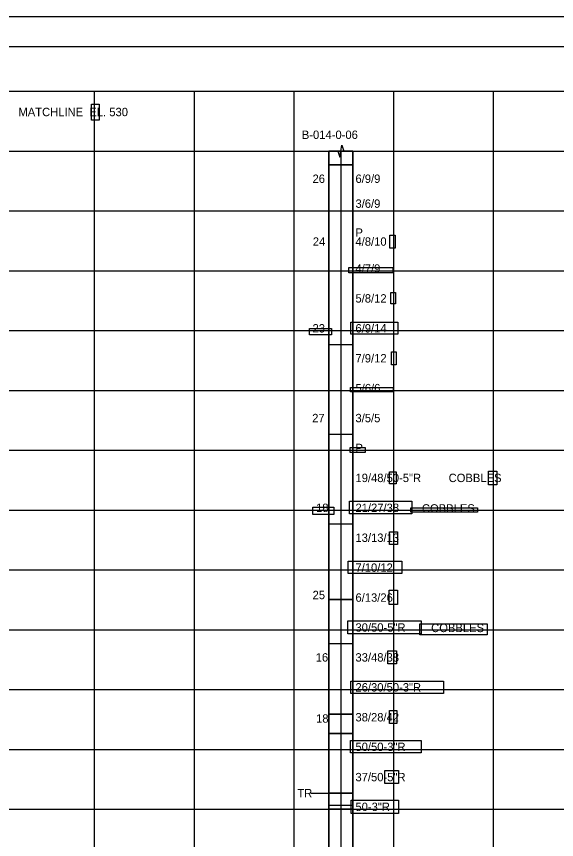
# Model space of a CAD drawing. Extents: x 2193738 to 2194889, y 666766 to 667426.
# Drawn here: x 2194347.7 to 2194618.6, y 667013.1 to 667425.8 of the extents above; entities that cross this region are included whole.
import ezdxf

# ---------------------------------------------------------------- set-up
doc = ezdxf.new("R2010")
doc.units = 0
for name, color, linetype in [('GT_Historic_Soil_Boring', 7, 'Continuous'), ('GT_Historic_Soil_Layers', 7, 'Continuous'), ('GT_Historic_Text', 7, 'Continuous'), ('GT_Project_Cells', 7, 'Continuous'), ('GT_Project_Text', 7, 'Continuous'), ('SH_Border', 7, 'Continuous'), ('SH_Cut_Line', 7, 'Continuous'), ('SH_Data', 7, 'Continuous'), ('SH_Major_Grid_Line', 7, 'Continuous'), ('SH_Text', 7, 'Continuous')]:
    doc.layers.add(name, color=color, linetype=linetype)

msp = doc.modelspace()

# ---------------------------------------------------------------- linework, layer by layer
at = {"layer": 'GT_Historic_Soil_Boring'}
for p, q in [((2194504.45, 667358.31), (2194504.45, 667028.31)), ((2194510.45, 667358.31), (2194510.45, 667028.31)), ((2194516.45, 667358.31), (2194516.45, 667028.31)), ((2194504.45, 667351.35), (2194516.45, 667351.35)), ((2194504.45, 667261.36), (2194516.45, 667261.36)), ((2194504.45, 667216.36), (2194516.45, 667216.36)), ((2194504.45, 667171.36), (2194516.45, 667171.36)), ((2194504.45, 667133.56), (2194516.45, 667133.56)), ((2194504.45, 667111.36), (2194516.45, 667111.36)), ((2194504.45, 667075.96), (2194516.45, 667075.96)), ((2194504.45, 667066.36), (2194516.45, 667066.36)), ((2194504.45, 667036.36), (2194516.45, 667036.36)), ((2194504.45, 667030.36), (2194516.45, 667030.36)), ((2194504.45, 667028.31), (2194504.45, 666910.36)), ((2194510.45, 667028.31), (2194510.45, 666910.36)), ((2194516.45, 667028.31), (2194516.45, 666910.36))]:
    msp.add_line(p, q, dxfattribs=at)
msp.add_lwpolyline([(2194501.45, 667358.31), (2194508.95, 667358.31), (2194509.95, 667355.31), (2194510.95, 667361.31), (2194511.95, 667358.31), (2194519.45, 667358.31)], dxfattribs=at)
at = {"layer": 'GT_Historic_Soil_Layers'}
for points in [[(2194504.45, 667358.31), (2194516.45, 667358.31), (2194516.45, 667028.31), (2194504.45, 667028.31)], [(2194504.45, 667028.31), (2194516.45, 667028.31), (2194516.45, 666910.36), (2194504.45, 666910.36)]]:
    msp.add_lwpolyline(points, close=True, dxfattribs=at)
for points in [[(2194504.45, 667358.31), (2194504.45, 667351.35), (2194516.45, 667351.35), (2194516.45, 667358.31), (2194504.45, 667358.31)], [(2194504.45, 667351.35), (2194504.45, 667133.56), (2194516.45, 667133.56), (2194516.45, 667351.35), (2194504.45, 667351.35)], [(2194504.45, 667133.56), (2194504.45, 667075.96), (2194516.45, 667075.96), (2194516.45, 667133.56), (2194504.45, 667133.56)], [(2194504.45, 667075.96), (2194504.45, 667066.36), (2194516.45, 667066.36), (2194516.45, 667075.96), (2194504.45, 667075.96)], [(2194504.45, 667066.36), (2194504.45, 667036.36), (2194516.45, 667036.36), (2194516.45, 667066.36), (2194504.45, 667066.36)], [(2194504.45, 667036.36), (2194504.45, 666910.36), (2194516.45, 666910.36), (2194516.45, 667036.36), (2194504.45, 667036.36)]]:
    msp.add_lwpolyline(points, dxfattribs=at)
at = {"layer": 'GT_Historic_Text'}
for points in [[(2194385.41, 667381.78), (2194389.19, 667381.78), (2194389.19, 667373.8), (2194385.41, 667373.8)], [(2194537.69, 667309.65), (2194535.05, 667309.65), (2194535.05, 667316.14), (2194537.69, 667316.14)], [(2194536.54, 667297.21), (2194514.37, 667297.21), (2194514.37, 667299.92), (2194536.54, 667299.92)], [(2194537.76, 667281.67), (2194535.46, 667281.67), (2194535.46, 667287.41), (2194537.76, 667287.41)], [(2194539.04, 667266.53), (2194515.45, 667266.53), (2194515.45, 667272.54), (2194539.04, 667272.54)], [(2194494.77, 667269.37), (2194505.65, 667269.37), (2194505.65, 667266.26), (2194494.77, 667266.26)], [(2194538.23, 667251.12), (2194535.8, 667251.12), (2194535.8, 667257.61), (2194538.23, 667257.61)], [(2194536.74, 667237.67), (2194515.18, 667237.67), (2194515.18, 667239.76), (2194536.74, 667239.76)], [(2194522.55, 667207.18), (2194515.11, 667207.18), (2194515.11, 667209.62), (2194522.55, 667209.62)], [(2194538.1, 667191.5), (2194534.85, 667191.5), (2194534.85, 667197.45), (2194538.1, 667197.45)], [(2194545.94, 667176.36), (2194514.84, 667176.36), (2194514.84, 667182.85), (2194545.94, 667182.85)], [(2194496.32, 667179.74), (2194506.87, 667179.74), (2194506.87, 667176.09), (2194496.32, 667176.09)], [(2194538.91, 667161.09), (2194534.85, 667161.09), (2194534.85, 667167.44), (2194538.91, 667167.44)], [(2194540.93, 667146.49), (2194514.03, 667146.49), (2194514.03, 667152.7), (2194540.93, 667152.7)], [(2194538.91, 667130.94), (2194534.72, 667130.94), (2194534.72, 667138.24), (2194538.91, 667138.24)], [(2194550.67, 667116.34), (2194513.9, 667116.34), (2194513.9, 667122.83), (2194550.67, 667122.83)], [(2194538.37, 667101.2), (2194533.91, 667101.2), (2194533.91, 667107.82), (2194538.37, 667107.82)], [(2194561.89, 667086.33), (2194515.39, 667086.33), (2194515.39, 667092.55), (2194561.89, 667092.55)], [(2194538.5, 667071.32), (2194534.85, 667071.32), (2194534.85, 667077.81), (2194538.5, 667077.81)], [(2194550.67, 667056.59), (2194515.25, 667056.59), (2194515.25, 667062.81), (2194550.67, 667062.81)], [(2194539.31, 667041.18), (2194532.55, 667041.18), (2194532.55, 667047.67), (2194539.31, 667047.67)], [(2194539.31, 667026.17), (2194515.52, 667026.17), (2194515.52, 667032.93), (2194539.31, 667032.93)]]:
    msp.add_lwpolyline(points, close=True, dxfattribs=at)
at = {"layer": 'GT_Project_Cells'}
msp.add_line((2194495.45, 667036.36), (2194504.45, 667036.36), dxfattribs=at)
at = {"layer": 'GT_Project_Text'}
for points in [[(2194588.7, 667190.97), (2194584.47, 667190.97), (2194584.47, 667197.87), (2194588.7, 667197.87)], [(2194578.93, 667177.22), (2194545.5, 667177.22), (2194545.5, 667179.44), (2194578.93, 667179.44)], [(2194583.82, 667115.8), (2194550.09, 667115.8), (2194550.09, 667121.34), (2194583.82, 667121.34)]]:
    msp.add_lwpolyline(points, close=True, dxfattribs=at)
at = {"layer": 'SH_Border'}
msp.add_line((2193929.45, 667410.81), (2194874.45, 667410.81), dxfattribs=at)
at = {"layer": 'SH_Cut_Line'}
msp.add_lwpolyline([(2193869.45, 666765.81), (2193869.45, 667425.81), (2194889.45, 667425.81), (2194889.45, 666765.81), (2193869.45, 666765.81)], dxfattribs=at)
at = {"layer": 'SH_Data'}
msp.add_line((2193936.95, 667388.31), (2194836.95, 667388.31), dxfattribs=at)
at = {"layer": 'SH_Major_Grid_Line'}
for p, q in [((2194386.95, 666788.31), (2194386.95, 667388.31)), ((2194436.95, 666788.31), (2194436.95, 667388.31)), ((2194486.95, 666788.31), (2194486.95, 667388.31)), ((2194536.95, 666788.31), (2194536.95, 667388.31)), ((2194586.95, 666788.31), (2194586.95, 667388.31)), ((2193936.95, 667358.31), (2194836.95, 667358.31)), ((2193936.95, 667328.31), (2194836.95, 667328.31)), ((2193936.95, 667298.31), (2194836.95, 667298.31)), ((2193936.95, 667268.31), (2194836.95, 667268.31)), ((2193936.95, 667238.31), (2194836.95, 667238.31)), ((2193936.95, 667208.31), (2194836.95, 667208.31)), ((2193936.95, 667178.31), (2194836.95, 667178.31)), ((2193936.95, 667148.31), (2194836.95, 667148.31)), ((2193936.95, 667118.31), (2194836.95, 667118.31)), ((2193936.95, 667088.31), (2194836.95, 667088.31)), ((2193936.95, 667058.31), (2194836.95, 667058.31)), ((2193936.95, 667028.31), (2194836.95, 667028.31))]:
    msp.add_line(p, q, dxfattribs=at)

# ---------------------------------------------------------------- texts
at = {"layer": 'GT_Historic_Text'}
for s, p in [('B-014-0-06', (2194490.85, 667364.4)), ('26', (2194496.22, 667342.35)), ('6/9/9', (2194517.75, 667342.35)), ('3/6/9', (2194517.75, 667329.88)), ('P', (2194517.75, 667315.36)), ('24', (2194496.35, 667310.86)), ('4/8/10', (2194517.75, 667310.86)), ('4/7/9', (2194517.75, 667297.36)), ('5/8/12', (2194517.75, 667282.36)), ('23', (2194496.22, 667267.36)), ('6/9/14', (2194517.75, 667267.36)), ('7/9/12', (2194517.75, 667252.36)), ('5/6/6', (2194517.75, 667237.36)), ('27', (2194496.05, 667222.36)), ('3/5/5', (2194517.75, 667222.36)), ('P', (2194517.75, 667207.36)), ('19/48/50-5"R', (2194517.75, 667192.36)), ('COBBLES', (2194564.47, 667192.36)), ('18', (2194498, 667177.36)), ('21/27/38', (2194517.75, 667177.36)), ('COBBLES', (2194551.08, 667177.05)), ('13/13/13', (2194517.75, 667162.36)), ('7/10/12', (2194517.75, 667147.36)), ('25', (2194496.25, 667133.65)), ('6/13/26', (2194517.75, 667132.36)), ('30/50-5"R', (2194517.75, 667117.36)), ('COBBLES', (2194555.71, 667117.14)), ('16', (2194497.81, 667102.36)), ('33/48/38', (2194517.75, 667102.36)), ('26/30/50-3"R', (2194517.75, 667087.36)), ('18', (2194498, 667071.74)), ('38/28/42', (2194517.75, 667072.36)), ('50/50-3"R', (2194517.75, 667057.51)), ('37/50-5"R', (2194517.75, 667042.34)), ('50-3"R', (2194517.75, 667027.43))]:
    msp.add_text(s, height=4.2, dxfattribs=at).set_placement(p)
at = {"layer": 'GT_Project_Text'}
msp.add_text('MATCHLINE  EL. 530', height=4.2, rotation=360, dxfattribs=at).set_placement((2194348.73, 667375.81))
at = {"layer": 'SH_Text'}
msp.add_text('TR', height=4.2, dxfattribs=at).set_placement((2194488.57, 667034.31))

doc.saveas('drawing.dxf')
